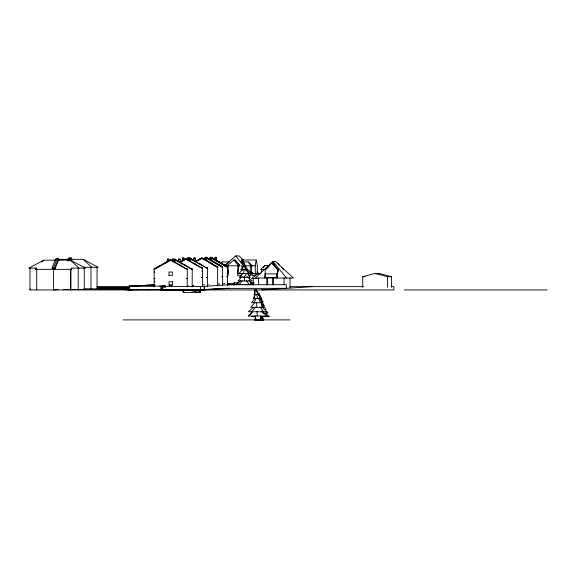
<?xml version="1.0" encoding="UTF-8"?>
<svg xmlns="http://www.w3.org/2000/svg" width="576" height="576" viewBox="0 0 576 576"><rect width="100%" height="100%" fill="white"/><g stroke="black" fill="none" stroke-linecap="round" stroke-linejoin="round"><path stroke-width="0.86" d="M198.907 290.081L200.491 292.421L183.953 292.45L182.369 290.11M260.395 320.126L260.755 315.972L261.511 320.126L254.988 320.126L255.226 315.972L255.91 320.126M254.873 294.66L255.254 289.562M243.072 263.398L243.238 261.742L246.046 266.702L241.61 266.702L243.238 261.742L244.231 264.218M264.701 278.014L265.162 274.493M277.049 278.014L278.165 269.532L272.844 263.009L271.339 263.009L265.162 269.532L265.162 274.622M243.612 273.391L244.217 269.122M228.37 270.504L228.096 273.73M238.91 265.795L237.55 273.73L242.834 273.73M255.125 265.795L256.262 259.992L241.279 259.992L243.252 262.57M255.139 289.562L254.066 294.66L259.387 294.66L255.773 289.375M261.41 320.076L262.159 316.613L263.477 320.076L258.3 320.076M254.988 320.126L255.406 318.463M242.251 269.813L243.439 265.651M258.559 295.553L259.099 293.897L261.914 298.858L260.129 298.858L259.099 293.897L260.431 297.202M253.944 298.397L255.362 294.235M67.32 260.906L68.522 257.911L71.244 257.911L71.899 259.495M68.681 260.906L69.883 257.911M70.042 260.906L71.244 257.911M70.668 260.777L71.244 259.344M36.058 268.106L35.546 269.352L71.402 269.352L71.914 268.106M35.748 269.352L36.259 268.106M58.507 260.172L54.936 268.877L52.214 268.877L52.214 267.444L55.786 258.739L58.507 258.739L59.09 260.172M52.214 268.877L52.862 267.293M57.146 258.739L53.575 267.444L53.575 268.877M54.936 268.877L54.936 267.444L58.507 258.739M71.208 269.352L71.719 268.106L85.435 268.106L70.502 260.172L58.039 260.172M254.095 302.688L256.162 298.303M254.743 295.546L253.246 298.397L260.856 298.397L258.329 294.833M171.223 260.071L171.259 260.633M176.184 260.064L176.22 260.633M178.697 264.204L180.864 265.406M183.658 264.204L185.825 265.406M186.437 259.07L186.466 259.632M191.398 259.063L191.426 259.632M186.898 268.747L187.056 269.215L170.676 259.69L154.073 268.848M193.91 263.203L196.078 264.406M191.887 268.69L192.017 269.215L175.637 259.69L172.634 261.353M198.871 263.203L201.038 264.406M202.14 267.689L202.262 268.214L185.89 258.689L179.878 262.015M207.382 258.142L222.3 266.76L222.437 267.264L222.667 266.911M207.101 267.689L207.223 268.214L190.85 258.689L187.848 260.352M212.371 258.084L227.261 266.76L212.371 258.084L212.371 258.703M242.777 266.342L240.84 269.813L247.349 269.813L245.03 266.342M210.175 262.634L212.321 263.88M215.136 262.699L217.282 263.945M227.246 266.796L227.628 267.574L211.802 258.372L209.542 259.69M239.544 284.458L242.251 280.649M244.015 277.258L246.751 273.449M262.159 306.238L263.074 304.97L266.054 309.413L264.29 309.413M252 311.774L255.391 307.116M221.234 263.218L222.221 261.929L229.363 261.929L224.892 265.795M255.139 298.217L251.582 302.688L262.339 302.688L259.618 298.303M263.239 267.48L264.917 265.428L268.97 265.428M242.791 273.449L239.551 277.258L250.186 277.258L247.702 273.557M254.75 302.666L250.79 307.332L263.772 307.332L261.36 302.767M248.609 315.972L252.59 311.306M242.892 269.122L239.09 273.391L248.443 273.391L245.599 269.122M242.251 276.516L237.989 280.958L252.216 280.958L246.859 276.516M41.825 262.001L43.798 260.172L55.368 260.172M264.917 265.428L260.489 269.532L264.542 269.532M273.046 261.475L255.226 278.014L293.436 278.014L275.609 261.475L273.046 261.475L286.524 278.014M269.006 266.573L265.81 269.532L265.162 269.532M224.287 265.99L235.742 255.874L238.896 255.874L243.612 260.042M220.306 263.585L222.221 261.929M252.101 312.768L248.335 315.972L267.012 315.972L261.144 311.17M236.837 261.929L235.246 259.992L233.863 259.992L226.937 265.795L240.005 265.795L237.895 263.218M253.469 307.512L248.256 311.774L267.192 311.774L261.893 307.037M240.718 280.57L235.778 284.458L253.634 284.458L248.832 280.57M195.372 261.612L201.298 258.084L201.312 258.703M204.055 259.438L205.51 258.516L203.839 259.495M208.98 259.38L210.47 258.516M209.016 259.438L210.506 258.574M195.127 261.742L201.881 257.746L217.642 266.976L217.642 286.013M195.854 261.878L201.881 258.372L217.706 267.574M203.839 259.56L205.337 258.689M208.8 259.495L211.802 257.746L227.563 266.911L227.563 285.79M208.8 259.56L211.802 257.818L227.563 266.976M170.676 259.762L154.303 269.215L154.433 268.697M154.073 269.51L170.676 260.309L187.279 269.51L187.279 268.848L187.214 286.934M172.742 261.367L175.637 259.762M172.778 261.893L175.637 260.309L192.24 269.51L192.24 268.848L192.175 286.934M179.878 262.094L185.89 258.761M179.856 262.656L185.89 259.308L202.493 268.51M187.848 260.424L190.85 258.761M188.59 260.568L190.85 259.308L207.454 268.51L207.454 267.847L207.389 286.798M54.173 260.597L55.742 259.762M43.798 260.172L28.8 268.106L36.425 268.106M362.707 287.287L362.707 276.71L375.062 273.398L379.058 273.398L391.414 276.71L391.414 287.287M377.41 273.838L379.058 273.398M53.87 289.937L58.262 289.462M261.655 289.937L312.264 286.632M218.772 289.037L204.3 289.937L204.3 286.301L237.398 284.227M250.978 283.385L253.663 283.212M221.458 288.871L228.614 288.425M199.822 289.937L229.378 288.23M196.92 289.937L227.146 288.274M233.971 284.99L234.144 282.794L234.144 284.983M128.434 289.937L138.031 289.44M125.251 289.937L129.089 289.814L129.046 286.178L154.858 284.882M155.023 284.882L129.247 286.178L129.247 289.814M137.066 289.426L129.053 289.814L200.419 289.742M154.8 278.482L153.979 278.51L154.8 278.611M227.491 283.457L233.777 283.356M250.79 283.09L253.498 283.046M154.174 285.71L137.765 285.739M208.764 284.537L208.894 284.537M188.258 285.66L188.388 285.66M228.247 284.774L286.322 284.688L286.322 288.324L228.247 288.41M146.34 285.307L154.411 285.293M129.046 286.178L162.18 286.142M161.165 289.598L154.195 289.462M205.222 257.378L206.712 257.414M210.182 257.378L211.673 257.414M215.143 257.378L216.634 257.414M205.222 257.71L206.712 257.746M210.182 257.71L211.673 257.746M215.143 257.71L216.634 257.746M182.52 260.633L182.52 258.005L183.938 258.005L183.938 259.841M187.481 259.884L187.481 258.005L190.354 258.005L190.354 261.238M193.896 260.446L193.896 258.005L195.314 258.005L195.314 261.238M182.52 258.07L183.938 258.07M187.481 258.07L190.354 258.07M193.896 258.07L195.314 258.07M182.52 258.401L183.938 258.401M187.481 258.401L190.354 258.401M193.896 258.401L195.314 258.401M168.725 259.07L167.306 259.006L167.306 261.634M172.267 259.07L175.14 259.07M178.682 259.07L180.101 259.07M58.313 259.344L83.239 259.344L98.237 267.286L83.398 267.286M167.306 259.402L168.725 259.402M172.267 259.402L175.14 259.402M178.682 259.402L180.101 259.402M242.474 263.858L240.998 261.929L248.134 261.929L252.605 265.795M244.843 265.795L255.319 265.795L255.319 275.717L252.072 275.717L252.072 273.73M217.706 266.911L217.476 267.264L202.45 258.084L202.45 258.703M52.214 267.444L54.936 267.444M202.493 267.847L202.428 286.798M271.339 263.009L277.51 269.532L278.165 269.532L278.165 271.231M221.94 270.05L222.602 270.05M201.766 271.001L202.428 271.001M154.145 272.002L154.8 272.002M260.582 273.622L257.933 273.622L251.539 278.582L258.617 278.582M246.996 273.73L259.114 273.73L257.09 271.944M169.027 275.342L172.332 275.436L172.332 272.002L169.027 272.002L169.027 275.436M241.301 275.717L237.838 275.717L237.838 265.795M221.94 276.667L222.768 276.667L221.94 276.53M226.901 276.667L227.729 276.566L226.901 276.53M362.707 276.71L365.105 276.71M375.062 273.398L387.418 276.71L391.414 276.71M239.544 277.481L240.696 277.481M264.773 277.517L277.164 277.517L277.164 278.014M201.766 277.61L202.594 277.51L201.766 277.481M206.726 277.61L207.554 277.51L206.726 277.481M186.552 278.611L187.38 278.611L186.552 278.482M154.145 281.758L154.8 281.758M239.119 282.802L237.377 282.802L239.119 282.967M250.423 282.802L254.074 282.802M250.423 282.967L254.074 282.967M169.056 285.098L172.361 285.098M162.929 286.006L165.182 286.006M159.703 286.135L161.683 286.135M204.3 286.301L204.458 289.937M96.912 286.632L129.686 286.632M290.038 286.632L363.535 286.632M391.19 286.632L393.89 286.632L393.89 289.937L29.966 289.937L29.966 268.106M97.301 287.352L129.506 287.352M97.358 288.022L129.737 288.022M97.272 288.9L129.125 288.9M83.462 289.109L97.063 289.109L97.063 267.286M161.294 289.526L63.533 289.534L63.533 289.937M159.905 289.771L160.286 289.771M404.237 289.937L547.2 289.937M261.432 301.968L263.21 301.968L260.892 298.498M262.692 305.546L264.305 305.546L261.936 301.99M263.016 313.114L268.078 313.114L266.069 311.45M251.647 316.613L255.758 316.613M260.539 316.613L269.496 316.613L265.385 313.279M123.142 319.896L289.987 319.896M233.971 282.809L237.118 282.802L236.945 284.27M84.19 289.08L136.274 289.534L136.274 289.937M187.402 290.095L200.491 292.421L198.893 290.354M206.842 257.746L222.602 266.911L222.602 285.79M206.842 257.818L222.602 266.976M206.842 258.372L222.667 267.574M241.279 259.992L242.618 261.151M240.998 261.929L242.914 263.585M272.844 263.009L274.126 264.197M83.239 259.344L91.778 267.286M70.502 260.172L78.977 268.106M251.179 271.289L253.534 273.73M251.446 272.21L252.9 273.73M245.376 267.077L251.77 273.73M277.322 263.009L279.173 264.967M281.642 267.581L283.493 269.532M198.9 290.225L200.498 292.097M182.362 290.254L183.96 292.126M235.037 259.992L239.89 265.795M233.863 259.992L238.622 265.795M235.742 255.874L242.791 264.802M245.506 268.236L249.84 273.73M246.326 280.649L249.286 284.458M181.829 289.692L183.953 292.45M248.134 261.929L251.093 265.795M260.194 307.116L263.686 311.774M211.219 258.084L211.226 258.703M190.274 259.006L190.274 259.632M185.342 259.07L185.314 259.632M170.136 260.071L170.1 260.633M255.694 289.454L258.293 294.66M260.503 318.046L261.511 320.126M260.294 298.498L261.943 301.968M244.426 266.342L246.082 269.813M258.559 298.303L260.532 302.688M262.361 316.613L263.477 320.076M245.7 269.122L246.19 270.828M261.144 302.767L262.26 307.332M243.238 261.742L244.26 266.702M256.262 259.992L257.4 265.795L257.206 273.73M256.723 294.235L257.522 298.397M244.253 276.516L244.62 280.958M256.99 311.53L257.249 315.972M256.702 302.89L256.824 307.332M162.18 289.786L162.18 285.955L162.014 289.778M387.418 276.71L387.418 287.287M290.03 278.014L290.03 287.935M284.047 278.014L284.047 284.63M277.51 269.532L277.51 276.322M277.142 276.062L277.142 273.881L265.104 273.881L265.14 277.517M276.84 273.881L276.84 277.517M273.348 278.014L273.348 284.868M272.693 278.014L272.693 284.868M267.502 278.014L267.502 284.868M266.846 278.014L266.846 284.868M261.626 269.532L261.626 272.844M258.624 278.014L258.624 284.63M253.282 278.582L253.282 285.199M251.446 265.795L251.446 273.73M250.308 265.795L250.308 275.717L248.666 275.717L248.666 273.73M249.437 275.717L249.437 279.288M228.096 265.795L228.096 275.717M216.634 260.618L216.569 257.314L215.143 257.314L215.208 259.798M211.673 257.35L211.673 260.618M211.608 260.582L211.608 257.314L210.182 257.314L210.182 259.754M210.247 257.35L210.247 259.798M207.41 258.084L207.41 258.703M206.712 260.618L206.647 257.314L205.222 257.314L205.222 259.754M205.286 257.35L205.286 259.798M200.419 286.56L200.441 290.196M190.85 258.689L190.85 259.308M188.899 258.005L188.935 260.446M185.89 258.689L185.89 259.308M180.101 259.006L180.101 262.238M178.682 259.006L178.682 261.446M175.637 259.69L175.637 260.309M175.14 259.006L175.14 262.238M173.722 261.446L173.722 259.006L173.686 260.842M172.267 259.006L172.267 260.885M170.676 259.69L170.676 260.309M168.725 259.006L168.725 260.842M165.132 287.46L165.182 285.84L162.929 285.84L162.979 287.46M164.894 285.84L164.894 287.46M163.217 285.84L163.217 287.46M154.145 268.848L154.145 286.934M148.594 289.534L148.594 289.937M113.198 288.9L113.198 289.534M91.001 267.286L91.001 289.109M84.262 268.106L84.262 289.937M78.199 268.106L78.199 289.937M70.942 268.985L70.942 289.937M70.43 269.352L70.43 289.937M53.575 269.352L53.575 289.937M36.72 269.352L36.72 289.937M30.103 288.9L30.103 289.937M229.025 283.478L229.536 283.478L229.061 283.478M218.822 283.975L219.326 283.975L218.822 283.975M223.812 283.723L224.316 283.723L223.848 283.723M203.659 284.81L204.163 284.81L203.695 284.81M193.169 285.394L193.673 285.394L193.169 285.394M172.361 281.758L169.056 281.758L169.056 285.192L172.361 285.192L172.361 281.758M204.336 286.56L160.898 286.56L160.898 290.196L204.336 290.196L204.336 286.56M163.728 286.092L162.9 286.085L163.728 286.092"/></g></svg>
